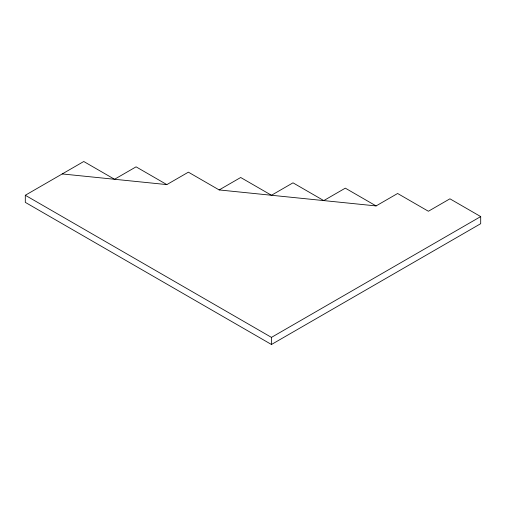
<?xml version="1.0" encoding="UTF-8"?>
<svg xmlns="http://www.w3.org/2000/svg" width="506" height="506" viewBox="0 0 506 506"><rect width="100%" height="100%" fill="white"/><g stroke="black" fill="none" stroke-linecap="round" stroke-linejoin="round"><path stroke-width="0.76" d="M25.3 195.265L83.762 161.509L114.533 179.276L136.076 166.841L166.841 184.601L188.384 172.166L219.155 189.933L376.078 205.923L397.621 193.488L428.392 211.255L449.929 198.814L480.7 216.581L480.7 223.69L271.463 344.491L25.3 202.368L25.3 195.265L271.463 337.382L480.7 216.581M219.155 189.933L240.692 177.498L271.463 195.265L292.999 182.83L323.77 200.591L345.313 188.156L376.078 205.923M62.225 173.944L166.841 184.601M271.463 337.382L271.463 344.491"/></g></svg>
